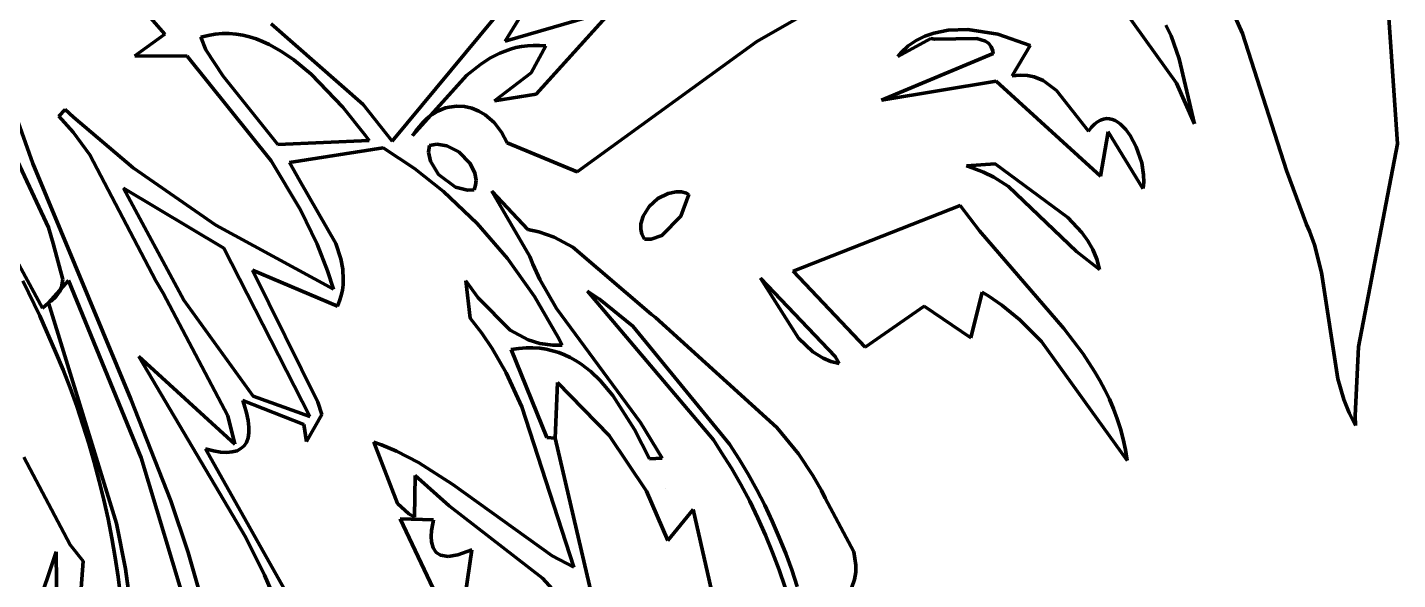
# Model space of a CAD drawing. Header units: millimetres. Extents: x 0 to 10.4, y 0 to 8.2.
# Drawn here: x 8.379 to 9.512, y 3.972 to 4.429 of the extents above; entities that cross this region are included whole.
import ezdxf

# ---------------------------------------------------------------- set-up
doc = ezdxf.new("R2010")
doc.units = ezdxf.units.MM
for name, color, linetype, lineweight in [('color#000000ff', 7, 'CONTINUOUS', 100), ('color#929292ff', 7, 'CONTINUOUS', 100), ('color#ffffffff', 7, 'CONTINUOUS', 100)]:
    doc.layers.add(name, color=color, linetype=linetype, lineweight=lineweight)

msp = doc.modelspace()

# ---------------------------------------------------------------- linework, layer by layer
at = {"layer": 'color#000000ff'}
for p, q in [((8.8388, 4.5235), (8.7741, 4.4175)), ((9.512, 4.3324), (9.4982, 4.529)), ((8.4927, 4.4232), (8.4456, 4.4767)), ((8.9822, 4.4172), (9.0477, 4.455)), ((9.2735, 4.4605), (9.3293, 4.3826)), ((8.7741, 4.4175), (8.8624, 4.4429)), ((8.8624, 4.4429), (8.7998, 4.3734)), ((9.3741, 4.4453), (9.3838, 4.4237)), ((8.5805, 4.4316), (8.6566, 4.3649)), ((8.6807, 4.3346), (8.7654, 4.437)), ((9.3247, 4.4218), (9.3204, 4.4305)), ((8.4679, 4.4053), (8.4927, 4.4232)), ((8.5284, 4.4221), (8.5225, 4.4206)), ((8.5225, 4.4206), (8.5266, 4.4103)), ((8.5343, 4.4231), (8.5284, 4.4221)), ((8.5401, 4.4236), (8.5343, 4.4231)), ((8.5458, 4.4237), (8.5401, 4.4236)), ((8.5515, 4.4232), (8.5458, 4.4237)), ((8.5571, 4.4223), (8.5515, 4.4232)), ((8.5626, 4.421), (8.5571, 4.4223)), ((8.5681, 4.4193), (8.5626, 4.421)), ((8.5735, 4.4172), (8.5681, 4.4193)), ((9.0987, 4.4047), (9.126, 4.4196)), ((9.1211, 4.4215), (9.114, 4.4179)), ((9.1285, 4.4241), (9.1211, 4.4215)), ((9.126, 4.4196), (9.1293, 4.4191)), ((9.1403, 4.4264), (9.1285, 4.4241)), ((9.1293, 4.4191), (9.164, 4.4196)), ((9.1567, 4.427), (9.1403, 4.4264)), ((9.1815, 4.4232), (9.1567, 4.427)), ((9.164, 4.4196), (9.1712, 4.4174)), ((9.2081, 4.4138), (9.1815, 4.4232)), ((9.3315, 4.4027), (9.3247, 4.4218)), ((9.3838, 4.4237), (9.4201, 4.3103)), ((8.3963, 4.2631), (8.3277, 4.4099)), ((8.5266, 4.4103), (8.5408, 4.3885)), ((8.5788, 4.4147), (8.5735, 4.4172)), ((8.5892, 4.4089), (8.5788, 4.4147)), ((8.5993, 4.402), (8.5892, 4.4089)), ((8.7784, 4.4107), (8.7696, 4.4074)), ((8.7829, 4.412), (8.7784, 4.4107)), ((8.7876, 4.4129), (8.7829, 4.412)), ((8.7924, 4.4136), (8.7876, 4.4129)), ((8.7973, 4.4139), (8.7924, 4.4136)), ((8.7955, 4.3913), (8.8077, 4.4136)), ((8.8024, 4.4139), (8.7973, 4.4139)), ((8.8077, 4.4136), (8.8024, 4.4139)), ((8.8335, 4.3093), (8.9822, 4.4172)), ((9.1014, 4.4079), (9.0987, 4.4047)), ((9.1074, 4.4134), (9.1014, 4.4079)), ((9.114, 4.4179), (9.1074, 4.4134)), ((9.1712, 4.4174), (9.1739, 4.4155)), ((9.1739, 4.4155), (9.176, 4.4128)), ((9.176, 4.4128), (9.1773, 4.4093)), ((9.1773, 4.4093), (9.1776, 4.4072)), ((9.1933, 4.3886), (9.2081, 4.4138)), ((8.5111, 4.4049), (8.4679, 4.4053)), ((8.5804, 4.3185), (8.5111, 4.4049)), ((8.6137, 4.3901), (8.5993, 4.402)), ((8.7535, 4.3981), (8.7424, 4.3893)), ((8.7613, 4.4032), (8.7535, 4.3981)), ((8.7696, 4.4074), (8.7613, 4.4032)), ((9.1776, 4.4072), (9.0852, 4.3685)), ((9.3429, 4.3535), (9.3315, 4.4027)), ((8.5408, 4.3885), (8.5861, 4.3318)), ((8.6397, 4.3627), (8.6137, 4.3901)), ((8.7424, 4.3893), (8.6974, 4.3393)), ((8.7652, 4.3679), (8.7955, 4.3913)), ((9.1998, 4.3893), (9.1933, 4.3886)), ((9.2059, 4.389), (9.1998, 4.3893)), ((9.2115, 4.3879), (9.2059, 4.389)), ((9.219, 4.3848), (9.2115, 4.3879)), ((9.0852, 4.3685), (9.1801, 4.3844)), ((9.1801, 4.3844), (9.2662, 4.3058)), ((9.23, 4.3766), (9.219, 4.3848)), ((9.2565, 4.343), (9.23, 4.3766)), ((9.3293, 4.3826), (9.344, 4.3491)), ((8.6583, 4.3396), (8.6397, 4.3627)), ((8.6566, 4.3649), (8.6807, 4.3346)), ((8.7247, 4.3621), (8.7278, 4.3629)), ((8.7278, 4.3629), (8.7342, 4.3637)), ((8.7342, 4.3637), (8.7404, 4.3633)), ((8.7404, 4.3633), (8.7464, 4.3619)), ((8.7998, 4.3734), (8.7652, 4.3679)), ((8.3684, 4.3588), (8.3834, 4.3162)), ((8.4049, 4.3553), (8.4103, 4.3607)), ((8.4169, 4.3421), (8.4049, 4.3553)), ((8.4103, 4.3607), (8.417, 4.3544)), ((8.417, 4.3544), (8.4663, 4.3126)), ((8.706, 4.3501), (8.709, 4.353)), ((8.709, 4.353), (8.7121, 4.3555)), ((8.7121, 4.3555), (8.7152, 4.3576)), ((8.7152, 4.3576), (8.7183, 4.3594)), ((8.7183, 4.3594), (8.7215, 4.3609)), ((8.7215, 4.3609), (8.7247, 4.3621)), ((8.7464, 4.3619), (8.7522, 4.3595)), ((8.7522, 4.3595), (8.7576, 4.3563)), ((8.7576, 4.3563), (8.765, 4.35)), ((9.2664, 4.3521), (9.2639, 4.3507)), ((9.2689, 4.3529), (9.2664, 4.3521)), ((9.2714, 4.3533), (9.2689, 4.3529)), ((9.2738, 4.3532), (9.2714, 4.3533)), ((9.2762, 4.3526), (9.2738, 4.3532)), ((9.2785, 4.3517), (9.2762, 4.3526)), ((9.2808, 4.3503), (9.2785, 4.3517)), ((9.344, 4.3491), (9.3429, 4.3535)), ((8.4307, 4.3232), (8.4169, 4.3421)), ((8.6616, 4.3353), (8.6583, 4.3396)), ((8.6974, 4.3393), (8.7002, 4.3433)), ((8.7002, 4.3433), (8.7031, 4.3469)), ((8.7031, 4.3469), (8.706, 4.3501)), ((8.765, 4.35), (8.7711, 4.3422)), ((8.7711, 4.3422), (8.7758, 4.3332)), ((9.259, 4.3462), (9.2565, 4.343)), ((9.2615, 4.3487), (9.259, 4.3462)), ((9.2639, 4.3507), (9.2615, 4.3487)), ((9.2662, 4.3058), (9.2727, 4.3424)), ((9.2727, 4.3424), (9.3013, 4.2956)), ((9.283, 4.3487), (9.2808, 4.3503)), ((9.2872, 4.3444), (9.283, 4.3487)), ((9.291, 4.3392), (9.2872, 4.3444)), ((8.5861, 4.3318), (8.6616, 4.3353)), ((8.6732, 4.329), (8.5956, 4.317)), ((8.699, 4.3119), (8.6732, 4.329)), ((8.7116, 4.3311), (8.7107, 4.3256)), ((8.7175, 4.3321), (8.7116, 4.3311)), ((8.7257, 4.3308), (8.7175, 4.3321)), ((8.7356, 4.3257), (8.7257, 4.3308)), ((8.7758, 4.3332), (8.8335, 4.3093)), ((9.2959, 4.33), (9.291, 4.3392)), ((9.3004, 4.3166), (9.2959, 4.33)), ((9.4796, 4.1645), (9.512, 4.3324)), ((8.4852, 4.219), (8.4307, 4.3232)), ((8.6049, 4.2779), (8.5804, 4.3185)), ((8.5956, 4.317), (8.6042, 4.3018)), ((8.7107, 4.3256), (8.7122, 4.318)), ((8.7122, 4.318), (8.719, 4.3072)), ((8.7451, 4.3161), (8.7356, 4.3257)), ((8.3834, 4.3162), (8.4645, 4.1213)), ((8.4663, 4.3126), (8.5347, 4.2651)), ((8.7231, 4.2929), (8.699, 4.3119)), ((8.719, 4.3072), (8.7331, 4.2967)), ((8.7489, 4.3083), (8.7451, 4.3161)), ((8.75, 4.3023), (8.7489, 4.3083)), ((9.1793, 4.3158), (9.1554, 4.3141)), ((9.1554, 4.3141), (9.1603, 4.3127)), ((9.1603, 4.3127), (9.1695, 4.3091)), ((9.1695, 4.3091), (9.1781, 4.3048)), ((9.2392, 4.2715), (9.1793, 4.3158)), ((9.302, 4.3068), (9.3004, 4.3166)), ((9.3021, 4.3008), (9.302, 4.3068)), ((9.4201, 4.3103), (9.4367, 4.2657)), ((8.4583, 4.2958), (8.5083, 4.2032)), ((8.5415, 4.2461), (8.4583, 4.2958)), ((8.6042, 4.3018), (8.634, 4.2499)), ((8.7331, 4.2967), (8.7428, 4.294)), ((8.7428, 4.294), (8.7484, 4.2944)), ((8.7484, 4.2944), (8.7496, 4.2983)), ((8.7496, 4.2983), (8.75, 4.3023)), ((9.1781, 4.3048), (9.1902, 4.297)), ((9.1902, 4.297), (9.2464, 4.2435)), ((9.3013, 4.2956), (9.3018, 4.2981)), ((9.3018, 4.2981), (9.3021, 4.3008)), ((8.751, 4.2665), (8.7231, 4.2929)), ((8.7928, 4.2616), (8.7631, 4.2934)), ((8.7631, 4.2934), (8.7944, 4.2393)), ((8.9004, 4.2871), (8.8931, 4.2806)), ((8.9089, 4.2914), (8.9004, 4.2871)), ((8.9155, 4.2928), (8.9089, 4.2914)), ((8.9198, 4.2926), (8.9155, 4.2928)), ((8.9194, 4.2727), (8.9259, 4.2905)), ((8.924, 4.2915), (8.9198, 4.2926)), ((8.9259, 4.2905), (8.924, 4.2915)), ((8.6186, 4.2494), (8.6049, 4.2779)), ((8.8881, 4.2726), (8.8862, 4.2662)), ((8.8931, 4.2806), (8.8881, 4.2726)), ((8.9035, 4.2567), (8.9194, 4.2727)), ((9.1502, 4.2813), (9.0123, 4.2272)), ((9.1662, 4.2606), (9.1502, 4.2813)), ((8.4002, 4.2499), (8.3963, 4.2631)), ((8.5347, 4.2651), (8.632, 4.2122)), ((8.7761, 4.2375), (8.751, 4.2665)), ((8.8018, 4.2597), (8.7928, 4.2616)), ((8.8862, 4.2662), (8.8862, 4.2619)), ((8.8862, 4.2619), (8.8871, 4.2576)), ((9.2361, 4.1798), (9.1662, 4.2606)), ((9.2509, 4.2591), (9.2392, 4.2715)), ((9.4367, 4.2657), (9.4391, 4.2602)), ((8.4082, 4.2202), (8.4002, 4.2499)), ((8.6272, 4.2273), (8.6186, 4.2494)), ((8.634, 4.2499), (8.6382, 4.2374)), ((8.8145, 4.2552), (8.8018, 4.2597)), ((8.83, 4.2469), (8.8145, 4.2552)), ((8.8871, 4.2576), (8.8892, 4.2535)), ((8.8892, 4.2535), (8.8947, 4.2536)), ((8.8947, 4.2536), (8.9035, 4.2567)), ((9.2558, 4.2523), (9.2509, 4.2591)), ((9.26, 4.2449), (9.2558, 4.2523)), ((9.4391, 4.2602), (9.4432, 4.249)), ((9.4432, 4.249), (9.4491, 4.2261)), ((8.3667, 4.2424), (8.3914, 4.1965)), ((8.6124, 4.1068), (8.5415, 4.2461)), ((8.7944, 4.2393), (8.797, 4.2328)), ((8.8949, 4.1916), (8.83, 4.2469)), ((9.2464, 4.2435), (9.2654, 4.2284)), ((9.2632, 4.237), (9.26, 4.2449)), ((8.6354, 4.1981), (8.5651, 4.2278)), ((8.5651, 4.2278), (8.6191, 4.1186)), ((8.632, 4.2122), (8.6272, 4.2273)), ((8.6382, 4.2374), (8.6397, 4.2288)), ((8.6397, 4.2288), (8.6402, 4.2202)), ((8.7983, 4.2061), (8.7761, 4.2375)), ((8.797, 4.2328), (8.8028, 4.2202)), ((9.0123, 4.2272), (9.0718, 4.1643)), ((9.2644, 4.2328), (9.2632, 4.237)), ((9.2654, 4.2284), (9.2644, 4.2328)), ((8.3892, 4.1901), (8.3751, 4.2192)), ((8.4129, 4.2195), (8.3964, 4.2009)), ((8.4072, 4.2139), (8.4082, 4.2202)), ((8.473, 4.0728), (8.4129, 4.2195)), ((8.4912, 4.2089), (8.4852, 4.219)), ((8.64, 4.2158), (8.6394, 4.2114)), ((8.6402, 4.2202), (8.64, 4.2158)), ((8.7452, 4.1881), (8.7414, 4.2192)), ((8.7414, 4.2192), (8.7516, 4.205)), ((8.8028, 4.2202), (8.8164, 4.1961)), ((8.9853, 4.2213), (9.0165, 4.1718)), ((9.047, 4.1566), (8.9853, 4.2213)), ((9.4491, 4.2261), (9.4627, 4.1379)), ((8.3988, 4.2026), (8.4027, 4.2061)), ((8.4027, 4.2061), (8.4054, 4.2099)), ((8.4054, 4.2099), (8.4072, 4.2139)), ((8.5446, 4.1075), (8.4912, 4.2089)), ((8.6384, 4.207), (8.6371, 4.2026)), ((8.6394, 4.2114), (8.6384, 4.207)), ((8.7516, 4.205), (8.7782, 4.1784)), ((8.8176, 4.1727), (8.7983, 4.2061)), ((8.9462, 4.0876), (8.842, 4.2106)), ((8.842, 4.2106), (8.852, 4.204)), ((8.852, 4.204), (8.8797, 4.1815)), ((9.1592, 4.172), (9.1684, 4.2097)), ((9.1684, 4.2097), (9.174, 4.2063)), ((9.174, 4.2063), (9.1847, 4.199)), ((8.3914, 4.1965), (8.3964, 4.2009)), ((8.3964, 4.2009), (8.3988, 4.2026)), ((8.3964, 4.2009), (8.4525, 4.0183)), ((8.5083, 4.2032), (8.5657, 4.1236)), ((8.6371, 4.2026), (8.6354, 4.1981)), ((8.8164, 4.1961), (8.8859, 4.1018)), ((9.0718, 4.1643), (9.1204, 4.1982)), ((9.1204, 4.1982), (9.1592, 4.172)), ((9.1847, 4.199), (9.1996, 4.1869)), ((8.4023, 4.1605), (8.3892, 4.1901)), ((8.7547, 4.1758), (8.7452, 4.1881)), ((8.8797, 4.1815), (8.9595, 4.0841)), ((8.8984, 4.1889), (8.8949, 4.1916)), ((8.9987, 4.0979), (8.8984, 4.1889)), ((9.1996, 4.1869), (9.2176, 4.169)), ((8.7634, 4.163), (8.7547, 4.1758)), ((8.7782, 4.1784), (8.793, 4.1704)), ((8.793, 4.1704), (8.8028, 4.1673)), ((8.8211, 4.1658), (8.8176, 4.1727)), ((9.0165, 4.1718), (9.0285, 4.1603)), ((9.252, 4.1587), (9.2361, 4.1798)), ((8.4084, 4.1456), (8.4023, 4.1605)), ((8.7749, 4.1429), (8.7634, 4.163)), ((8.7853, 4.1632), (8.7791, 4.1622)), ((8.7791, 4.1622), (8.8085, 4.0896)), ((8.7913, 4.1636), (8.7853, 4.1632)), ((8.797, 4.1637), (8.7913, 4.1636)), ((8.8026, 4.1633), (8.797, 4.1637)), ((8.808, 4.1625), (8.8026, 4.1633)), ((8.8028, 4.1673), (8.8135, 4.1658)), ((8.8132, 4.1613), (8.808, 4.1625)), ((8.8183, 4.1598), (8.8132, 4.1613)), ((8.8135, 4.1658), (8.8211, 4.1658)), ((8.8231, 4.1579), (8.8183, 4.1598)), ((9.0285, 4.1603), (9.037, 4.1551)), ((9.2176, 4.169), (9.2885, 4.0704)), ((9.2615, 4.1441), (9.252, 4.1587)), ((9.477, 4.1075), (9.4796, 4.1645)), ((8.5597, 4.0069), (8.4711, 4.1566)), ((8.4711, 4.1566), (8.5504, 4.0841)), ((8.8278, 4.1557), (8.8231, 4.1579)), ((8.8323, 4.1532), (8.8278, 4.1557)), ((8.8367, 4.1504), (8.8323, 4.1532)), ((8.8449, 4.144), (8.8367, 4.1504)), ((9.037, 4.1551), (9.0433, 4.1524)), ((9.0433, 4.1524), (9.0501, 4.1506)), ((9.0501, 4.1506), (9.047, 4.1566)), ((8.4142, 4.1305), (8.4084, 4.1456)), ((8.7879, 4.115), (8.7749, 4.1429)), ((8.8526, 4.1367), (8.8449, 4.144)), ((8.8631, 4.1243), (8.8526, 4.1367)), ((9.2659, 4.1366), (9.2615, 4.1441)), ((9.27, 4.1289), (9.2659, 4.1366)), ((9.4627, 4.1379), (9.4676, 4.121)), ((8.4197, 4.1153), (8.4142, 4.1305)), ((9.2737, 4.1211), (9.27, 4.1289)), ((8.4248, 4.1), (8.4197, 4.1153)), ((8.4645, 4.1213), (8.4975, 4.0371)), ((8.6076, 4.1003), (8.5571, 4.1202)), ((8.5571, 4.1202), (8.5583, 4.1166)), ((8.5583, 4.1166), (8.5602, 4.1098)), ((8.5657, 4.1236), (8.6124, 4.1068)), ((8.6191, 4.1186), (8.6225, 4.1084)), ((8.8307, 3.9821), (8.7879, 4.115)), ((8.881, 4.0962), (8.8631, 4.1243)), ((9.2772, 4.1131), (9.2737, 4.1211)), ((9.2802, 4.105), (9.2772, 4.1131)), ((9.4676, 4.121), (9.4719, 4.11)), ((8.5504, 4.0841), (8.5446, 4.1075)), ((8.5602, 4.1098), (8.5615, 4.1036)), ((8.5615, 4.1036), (8.5621, 4.0981)), ((8.6225, 4.1084), (8.6097, 4.0863)), ((8.8859, 4.1018), (8.904, 4.0724)), ((9.2829, 4.0967), (9.2802, 4.105)), ((9.4719, 4.11), (9.4772, 4.0994)), ((9.4772, 4.0994), (9.477, 4.1075)), ((8.4297, 4.0846), (8.4248, 4.1)), ((8.5621, 4.0933), (8.5614, 4.0891)), ((8.5621, 4.0981), (8.5621, 4.0933)), ((8.6097, 4.0863), (8.6076, 4.1003)), ((8.8934, 4.0718), (8.881, 4.0962)), ((9.0166, 4.0759), (8.9987, 4.0979)), ((9.2852, 4.0881), (9.2829, 4.0967)), ((8.4342, 4.0691), (8.4297, 4.0846)), ((8.5328, 4.0784), (8.5263, 4.08)), ((8.5263, 4.08), (8.6008, 3.9472)), ((8.5555, 4.0803), (8.5523, 4.0786)), ((8.5581, 4.0825), (8.5555, 4.0803)), ((8.5601, 4.0855), (8.5581, 4.0825)), ((8.5614, 4.0891), (8.5601, 4.0855)), ((8.685, 4.0348), (8.6653, 4.0857)), ((8.6653, 4.0857), (8.6718, 4.0834)), ((8.6718, 4.0834), (8.6843, 4.0782)), ((8.8085, 4.0896), (8.8153, 4.0889)), ((8.8153, 4.0889), (8.8456, 3.9588)), ((8.9526, 4.0775), (8.9462, 4.0876)), ((8.9595, 4.0841), (8.9675, 4.0717)), ((9.2871, 4.0794), (9.2852, 4.0881)), ((9.2885, 4.0704), (9.2871, 4.0794)), ((8.4384, 4.0535), (8.4342, 4.0691)), ((8.5158, 3.9313), (8.473, 4.0728)), ((8.5387, 4.0775), (8.5328, 4.0784)), ((8.5438, 4.0772), (8.5387, 4.0775)), ((8.5484, 4.0776), (8.5438, 4.0772)), ((8.5523, 4.0786), (8.5484, 4.0776)), ((8.6843, 4.0782), (8.7023, 4.0688)), ((8.7023, 4.0688), (8.7307, 4.0505)), ((8.904, 4.0724), (8.8934, 4.0718)), ((8.9611, 4.0641), (8.9526, 4.0775)), ((8.9675, 4.0717), (8.9751, 4.0591)), ((9.0285, 4.0582), (9.0166, 4.0759)), ((8.6996, 4.0582), (8.699, 4.0235)), ((8.7278, 4.033), (8.6996, 4.0582)), ((8.9689, 4.0505), (8.9611, 4.0641)), ((8.9751, 4.0591), (8.9821, 4.0463)), ((9.0355, 4.0457), (9.0285, 4.0582)), ((8.4422, 4.0378), (8.4384, 4.0535)), ((8.7307, 4.0505), (8.8129, 3.9915)), ((8.9763, 4.0368), (8.9689, 4.0505)), ((8.9821, 4.0463), (8.9888, 4.0334)), ((9.0387, 4.0393), (9.0355, 4.0457)), ((8.4457, 4.0221), (8.4422, 4.0378)), ((8.4975, 4.0371), (8.5118, 3.9943)), ((8.6944, 4.0263), (8.685, 4.0348)), ((8.9831, 4.0228), (8.9763, 4.0368)), ((9.0624, 3.9949), (9.0387, 4.0393)), ((8.699, 4.0235), (8.6944, 4.0263)), ((8.8048, 3.9732), (8.7278, 4.033)), ((8.9894, 4.0087), (8.9831, 4.0228)), ((8.9888, 4.0334), (8.9949, 4.0202)), ((8.4488, 4.0062), (8.4457, 4.0221)), ((8.4525, 4.0183), (8.4601, 3.9809)), ((8.764, 3.8604), (8.6872, 4.0221)), ((8.6872, 4.0221), (8.7147, 4.0215)), ((8.7132, 4.0126), (8.7129, 4.0076)), ((8.7141, 4.0184), (8.7132, 4.0126)), ((8.7147, 4.0215), (8.7141, 4.0184)), ((8.9949, 4.0202), (9.0007, 4.0069)), ((8.4516, 3.9903), (8.4488, 4.0062)), ((8.575, 3.9757), (8.5597, 4.0069)), ((8.7129, 4.0076), (8.7131, 4.0033)), ((8.7131, 4.0033), (8.7145, 3.9982)), ((8.9952, 3.9944), (8.9894, 4.0087)), ((9.0007, 4.0069), (9.006, 3.9935)), ((8.4539, 3.9743), (8.4516, 3.9903)), ((8.5118, 3.9943), (8.5203, 3.9653)), ((8.7145, 3.9982), (8.717, 3.9945)), ((8.717, 3.9945), (8.7206, 3.9921)), ((8.7206, 3.9921), (8.7269, 3.9911)), ((8.7269, 3.9911), (8.7348, 3.9923)), ((8.7348, 3.9923), (8.7466, 3.9967)), ((8.7466, 3.9967), (8.7389, 3.9456)), ((8.8129, 3.9915), (8.8307, 3.9821)), ((9.0006, 3.9799), (8.9952, 3.9944)), ((9.006, 3.9935), (9.011, 3.9799)), ((9.0641, 3.9838), (9.0624, 3.9949)), ((8.4601, 3.9809), (8.4639, 3.9525)), ((9.0056, 3.9653), (9.0006, 3.9799)), ((9.011, 3.9799), (9.0156, 3.9662)), ((9.0628, 3.972), (9.0639, 3.978)), ((9.0639, 3.978), (9.0641, 3.9838)), ((8.4559, 3.9582), (8.4539, 3.9743)), ((8.5887, 3.9438), (8.575, 3.9757)), ((8.8157, 3.9612), (8.8048, 3.9732)), ((9.0606, 3.9658), (9.0628, 3.972))]:
    msp.add_line(p, q, dxfattribs=at)
at = {"layer": 'color#929292ff'}
for p, q in [((9.1554, 4.3141), (9.1793, 4.3158)), ((9.1603, 4.3127), (9.1554, 4.3141)), ((9.1695, 4.3091), (9.1603, 4.3127)), ((9.1781, 4.3048), (9.1695, 4.3091)), ((9.1793, 4.3158), (9.2392, 4.2715)), ((9.1902, 4.297), (9.1781, 4.3048)), ((9.2464, 4.2435), (9.1902, 4.297)), ((8.8931, 4.2806), (8.9004, 4.2871)), ((8.9004, 4.2871), (8.9089, 4.2914)), ((8.9089, 4.2914), (8.9155, 4.2928)), ((8.9155, 4.2928), (8.9198, 4.2926)), ((8.9259, 4.2905), (8.9194, 4.2727)), ((8.9198, 4.2926), (8.924, 4.2915)), ((8.924, 4.2915), (8.9259, 4.2905)), ((8.8862, 4.2662), (8.8881, 4.2726)), ((8.8881, 4.2726), (8.8931, 4.2806)), ((8.9194, 4.2727), (8.9035, 4.2567)), ((8.8862, 4.2619), (8.8862, 4.2662)), ((8.8871, 4.2576), (8.8862, 4.2619)), ((9.2392, 4.2715), (9.2509, 4.2591)), ((8.8892, 4.2535), (8.8871, 4.2576)), ((8.8947, 4.2536), (8.8892, 4.2535)), ((8.9035, 4.2567), (8.8947, 4.2536)), ((9.2509, 4.2591), (9.2558, 4.2523)), ((9.2558, 4.2523), (9.26, 4.2449)), ((9.2654, 4.2284), (9.2464, 4.2435)), ((9.26, 4.2449), (9.2632, 4.237)), ((9.2632, 4.237), (9.2644, 4.2328)), ((9.2644, 4.2328), (9.2654, 4.2284)), ((8.9853, 4.2213), (9.047, 4.1566)), ((9.0165, 4.1718), (8.9853, 4.2213)), ((9.0285, 4.1603), (9.0165, 4.1718)), ((9.037, 4.1551), (9.0285, 4.1603)), ((9.0433, 4.1524), (9.037, 4.1551)), ((9.0501, 4.1506), (9.0433, 4.1524)), ((9.047, 4.1566), (9.0501, 4.1506)), ((8.8153, 4.0889), (8.8173, 4.135)), ((8.8173, 4.135), (8.8599, 4.0912)), ((8.8599, 4.0912), (8.8908, 4.0452)), ((8.8456, 3.9588), (8.8153, 4.0889)), ((8.3761, 4.0731), (8.4143, 4.0007)), ((8.8908, 4.0452), (8.9086, 4.0044)), ((8.907, 4.0473), (8.907, 4.0473)), ((8.9086, 4.0044), (8.9294, 4.03)), ((8.9294, 4.03), (8.9643, 3.8761)), ((8.4143, 4.0007), (8.4252, 3.9872)), ((8.4027, 3.995), (8.3862, 3.9456)), ((8.4044, 3.8466), (8.4027, 3.995)), ((8.4252, 3.9872), (8.4224, 3.9501))]:
    msp.add_line(p, q, dxfattribs=at)
at = {"layer": 'color#ffffffff'}
for p, q in [((8.7741, 4.4175), (8.8388, 4.5235)), ((9.4982, 4.529), (9.512, 4.3324)), ((8.4456, 4.4767), (8.4927, 4.4232)), ((9.0477, 4.455), (8.9822, 4.4172)), ((9.3293, 4.3826), (9.2735, 4.4605)), ((8.8624, 4.4429), (8.7741, 4.4175)), ((8.7998, 4.3734), (8.8624, 4.4429)), ((9.3838, 4.4237), (9.3741, 4.4453)), ((8.6566, 4.3649), (8.5805, 4.4316)), ((8.7654, 4.437), (8.6807, 4.3346)), ((9.3204, 4.4305), (9.3247, 4.4218)), ((8.4927, 4.4232), (8.4679, 4.4053)), ((8.5225, 4.4206), (8.5284, 4.4221)), ((8.5266, 4.4103), (8.5225, 4.4206)), ((8.5284, 4.4221), (8.5343, 4.4231)), ((8.5343, 4.4231), (8.5401, 4.4236)), ((8.5401, 4.4236), (8.5458, 4.4237)), ((8.5458, 4.4237), (8.5515, 4.4232)), ((8.5515, 4.4232), (8.5571, 4.4223)), ((8.5571, 4.4223), (8.5626, 4.421)), ((8.5626, 4.421), (8.5681, 4.4193)), ((8.5681, 4.4193), (8.5735, 4.4172)), ((9.126, 4.4196), (9.0987, 4.4047)), ((9.114, 4.4179), (9.1211, 4.4215)), ((9.1211, 4.4215), (9.1285, 4.4241)), ((9.1293, 4.4191), (9.126, 4.4196)), ((9.1285, 4.4241), (9.1403, 4.4264)), ((9.164, 4.4196), (9.1293, 4.4191)), ((9.1403, 4.4264), (9.1567, 4.427)), ((9.1567, 4.427), (9.1815, 4.4232)), ((9.1712, 4.4174), (9.164, 4.4196)), ((9.1815, 4.4232), (9.2081, 4.4138)), ((9.3247, 4.4218), (9.3315, 4.4027)), ((9.4201, 4.3103), (9.3838, 4.4237)), ((8.3277, 4.4099), (8.3963, 4.2631)), ((8.5408, 4.3885), (8.5266, 4.4103)), ((8.5735, 4.4172), (8.5788, 4.4147)), ((8.5788, 4.4147), (8.5892, 4.4089)), ((8.5892, 4.4089), (8.5993, 4.402)), ((8.7696, 4.4074), (8.7784, 4.4107)), ((8.7784, 4.4107), (8.7829, 4.412)), ((8.7829, 4.412), (8.7876, 4.4129)), ((8.7876, 4.4129), (8.7924, 4.4136)), ((8.7924, 4.4136), (8.7973, 4.4139)), ((8.8077, 4.4136), (8.7955, 4.3913)), ((8.7973, 4.4139), (8.8024, 4.4139)), ((8.8024, 4.4139), (8.8077, 4.4136)), ((8.9822, 4.4172), (8.8335, 4.3093)), ((9.0987, 4.4047), (9.1014, 4.4079)), ((9.1014, 4.4079), (9.1074, 4.4134)), ((9.1074, 4.4134), (9.114, 4.4179)), ((9.1739, 4.4155), (9.1712, 4.4174)), ((9.176, 4.4128), (9.1739, 4.4155)), ((9.1773, 4.4093), (9.176, 4.4128)), ((9.1776, 4.4072), (9.1773, 4.4093)), ((9.2081, 4.4138), (9.1933, 4.3886)), ((8.4679, 4.4053), (8.5111, 4.4049)), ((8.5111, 4.4049), (8.5804, 4.3185)), ((8.5993, 4.402), (8.6137, 4.3901)), ((8.7424, 4.3893), (8.7535, 4.3981)), ((8.7535, 4.3981), (8.7613, 4.4032)), ((8.7613, 4.4032), (8.7696, 4.4074)), ((9.0852, 4.3685), (9.1776, 4.4072)), ((9.3315, 4.4027), (9.3429, 4.3535)), ((8.5861, 4.3318), (8.5408, 4.3885)), ((8.6137, 4.3901), (8.6397, 4.3627)), ((8.6974, 4.3393), (8.7424, 4.3893)), ((8.7955, 4.3913), (8.7652, 4.3679)), ((9.1933, 4.3886), (9.1998, 4.3893)), ((9.1998, 4.3893), (9.2059, 4.389)), ((9.2059, 4.389), (9.2115, 4.3879)), ((9.2115, 4.3879), (9.219, 4.3848)), ((9.1801, 4.3844), (9.0852, 4.3685)), ((9.2662, 4.3058), (9.1801, 4.3844)), ((9.219, 4.3848), (9.23, 4.3766)), ((9.23, 4.3766), (9.2565, 4.343)), ((9.344, 4.3491), (9.3293, 4.3826)), ((8.6397, 4.3627), (8.6583, 4.3396)), ((8.6807, 4.3346), (8.6566, 4.3649)), ((8.7278, 4.3629), (8.7247, 4.3621)), ((8.7342, 4.3637), (8.7278, 4.3629)), ((8.7404, 4.3633), (8.7342, 4.3637)), ((8.7464, 4.3619), (8.7404, 4.3633)), ((8.7652, 4.3679), (8.7998, 4.3734)), ((8.3834, 4.3162), (8.3684, 4.3588)), ((8.4103, 4.3607), (8.4049, 4.3553)), ((8.4049, 4.3553), (8.4169, 4.3421)), ((8.417, 4.3544), (8.4103, 4.3607)), ((8.4663, 4.3126), (8.417, 4.3544)), ((8.709, 4.353), (8.706, 4.3501)), ((8.7121, 4.3555), (8.709, 4.353)), ((8.7152, 4.3576), (8.7121, 4.3555)), ((8.7183, 4.3594), (8.7152, 4.3576)), ((8.7215, 4.3609), (8.7183, 4.3594)), ((8.7247, 4.3621), (8.7215, 4.3609)), ((8.7522, 4.3595), (8.7464, 4.3619)), ((8.7576, 4.3563), (8.7522, 4.3595)), ((8.765, 4.35), (8.7576, 4.3563)), ((9.2639, 4.3507), (9.2664, 4.3521)), ((9.2664, 4.3521), (9.2689, 4.3529)), ((9.2689, 4.3529), (9.2714, 4.3533)), ((9.2714, 4.3533), (9.2738, 4.3532)), ((9.2738, 4.3532), (9.2762, 4.3526)), ((9.2762, 4.3526), (9.2785, 4.3517)), ((9.2785, 4.3517), (9.2808, 4.3503)), ((9.3429, 4.3535), (9.344, 4.3491)), ((8.4169, 4.3421), (8.4307, 4.3232)), ((8.6583, 4.3396), (8.6616, 4.3353)), ((8.7002, 4.3433), (8.6974, 4.3393)), ((8.7031, 4.3469), (8.7002, 4.3433)), ((8.706, 4.3501), (8.7031, 4.3469)), ((8.7711, 4.3422), (8.765, 4.35)), ((8.7758, 4.3332), (8.7711, 4.3422)), ((9.2565, 4.343), (9.259, 4.3462)), ((9.259, 4.3462), (9.2615, 4.3487)), ((9.2615, 4.3487), (9.2639, 4.3507)), ((9.2727, 4.3424), (9.2662, 4.3058)), ((9.3013, 4.2956), (9.2727, 4.3424)), ((9.2808, 4.3503), (9.283, 4.3487)), ((9.283, 4.3487), (9.2872, 4.3444)), ((9.2872, 4.3444), (9.291, 4.3392)), ((8.6616, 4.3353), (8.5861, 4.3318)), ((8.5956, 4.317), (8.6732, 4.329)), ((8.6732, 4.329), (8.699, 4.3119)), ((8.7107, 4.3256), (8.7116, 4.3311)), ((8.7116, 4.3311), (8.7175, 4.3321)), ((8.7175, 4.3321), (8.7257, 4.3308)), ((8.7257, 4.3308), (8.7356, 4.3257)), ((8.8335, 4.3093), (8.7758, 4.3332)), ((9.291, 4.3392), (9.2959, 4.33)), ((9.2959, 4.33), (9.3004, 4.3166)), ((9.512, 4.3324), (9.4796, 4.1645)), ((8.4307, 4.3232), (8.4852, 4.219)), ((8.5804, 4.3185), (8.6049, 4.2779)), ((8.6042, 4.3018), (8.5956, 4.317)), ((8.7122, 4.318), (8.7107, 4.3256)), ((8.719, 4.3072), (8.7122, 4.318)), ((8.7356, 4.3257), (8.7451, 4.3161)), ((8.4645, 4.1213), (8.3834, 4.3162)), ((8.5347, 4.2651), (8.4663, 4.3126)), ((8.699, 4.3119), (8.7231, 4.2929)), ((8.7331, 4.2967), (8.719, 4.3072)), ((8.7451, 4.3161), (8.7489, 4.3083)), ((8.7489, 4.3083), (8.75, 4.3023)), ((9.3004, 4.3166), (9.302, 4.3068)), ((9.302, 4.3068), (9.3021, 4.3008)), ((9.4367, 4.2657), (9.4201, 4.3103)), ((8.4583, 4.2958), (8.5415, 4.2461)), ((8.5083, 4.2032), (8.4583, 4.2958)), ((8.634, 4.2499), (8.6042, 4.3018)), ((8.7428, 4.294), (8.7331, 4.2967)), ((8.7484, 4.2944), (8.7428, 4.294)), ((8.7496, 4.2983), (8.7484, 4.2944)), ((8.75, 4.3023), (8.7496, 4.2983)), ((9.3018, 4.2981), (9.3013, 4.2956)), ((9.3021, 4.3008), (9.3018, 4.2981)), ((8.7231, 4.2929), (8.751, 4.2665)), ((8.7631, 4.2934), (8.7928, 4.2616)), ((8.7944, 4.2393), (8.7631, 4.2934)), ((8.6049, 4.2779), (8.6186, 4.2494)), ((9.0123, 4.2272), (9.1502, 4.2813)), ((9.1502, 4.2813), (9.1662, 4.2606)), ((8.3963, 4.2631), (8.4002, 4.2499)), ((8.632, 4.2122), (8.5347, 4.2651)), ((8.751, 4.2665), (8.7761, 4.2375)), ((8.7928, 4.2616), (8.8018, 4.2597)), ((9.1662, 4.2606), (9.2361, 4.1798)), ((9.4391, 4.2602), (9.4367, 4.2657)), ((8.4002, 4.2499), (8.4082, 4.2202)), ((8.6186, 4.2494), (8.6272, 4.2273)), ((8.6382, 4.2374), (8.634, 4.2499)), ((8.8018, 4.2597), (8.8145, 4.2552)), ((8.8145, 4.2552), (8.83, 4.2469)), ((9.4432, 4.249), (9.4391, 4.2602)), ((9.4491, 4.2261), (9.4432, 4.249)), ((8.3914, 4.1965), (8.3667, 4.2424)), ((8.5415, 4.2461), (8.6124, 4.1068)), ((8.797, 4.2328), (8.7944, 4.2393)), ((8.83, 4.2469), (8.8949, 4.1916)), ((8.6191, 4.1186), (8.5651, 4.2278)), ((8.5651, 4.2278), (8.6354, 4.1981)), ((8.6272, 4.2273), (8.632, 4.2122)), ((8.6397, 4.2288), (8.6382, 4.2374)), ((8.6402, 4.2202), (8.6397, 4.2288)), ((8.7761, 4.2375), (8.7983, 4.2061)), ((8.8028, 4.2202), (8.797, 4.2328)), ((9.0718, 4.1643), (9.0123, 4.2272)), ((8.3751, 4.2192), (8.3892, 4.1901)), ((8.3964, 4.2009), (8.4129, 4.2195)), ((8.4082, 4.2202), (8.4072, 4.2139)), ((8.4129, 4.2195), (8.473, 4.0728)), ((8.4852, 4.219), (8.4912, 4.2089)), ((8.6394, 4.2114), (8.64, 4.2158)), ((8.64, 4.2158), (8.6402, 4.2202)), ((8.7516, 4.205), (8.7414, 4.2192)), ((8.7414, 4.2192), (8.7452, 4.1881)), ((8.8164, 4.1961), (8.8028, 4.2202)), ((9.4627, 4.1379), (9.4491, 4.2261)), ((8.4027, 4.2061), (8.3988, 4.2026)), ((8.4054, 4.2099), (8.4027, 4.2061)), ((8.4072, 4.2139), (8.4054, 4.2099)), ((8.4912, 4.2089), (8.5446, 4.1075)), ((8.6371, 4.2026), (8.6384, 4.207)), ((8.6384, 4.207), (8.6394, 4.2114)), ((8.7782, 4.1784), (8.7516, 4.205)), ((8.7983, 4.2061), (8.8176, 4.1727)), ((8.852, 4.204), (8.842, 4.2106)), ((8.842, 4.2106), (8.9462, 4.0876)), ((8.8797, 4.1815), (8.852, 4.204)), ((9.1684, 4.2097), (9.1592, 4.172)), ((9.174, 4.2063), (9.1684, 4.2097)), ((9.1847, 4.199), (9.174, 4.2063)), ((8.3964, 4.2009), (8.3914, 4.1965)), ((8.3988, 4.2026), (8.3964, 4.2009)), ((8.4525, 4.0183), (8.3964, 4.2009)), ((8.5657, 4.1236), (8.5083, 4.2032)), ((8.6354, 4.1981), (8.6371, 4.2026)), ((8.8859, 4.1018), (8.8164, 4.1961)), ((9.1204, 4.1982), (9.0718, 4.1643)), ((9.1592, 4.172), (9.1204, 4.1982)), ((9.1996, 4.1869), (9.1847, 4.199)), ((8.3892, 4.1901), (8.4023, 4.1605)), ((8.7452, 4.1881), (8.7547, 4.1758)), ((8.9595, 4.0841), (8.8797, 4.1815)), ((8.8949, 4.1916), (8.8984, 4.1889)), ((8.8984, 4.1889), (8.9987, 4.0979)), ((9.2176, 4.169), (9.1996, 4.1869)), ((8.7547, 4.1758), (8.7634, 4.163)), ((8.793, 4.1704), (8.7782, 4.1784)), ((8.8028, 4.1673), (8.793, 4.1704)), ((8.8176, 4.1727), (8.8211, 4.1658)), ((9.2361, 4.1798), (9.252, 4.1587)), ((8.4023, 4.1605), (8.4084, 4.1456)), ((8.7634, 4.163), (8.7749, 4.1429)), ((8.7791, 4.1622), (8.7853, 4.1632)), ((8.8085, 4.0896), (8.7791, 4.1622)), ((8.7853, 4.1632), (8.7913, 4.1636)), ((8.7913, 4.1636), (8.797, 4.1637)), ((8.797, 4.1637), (8.8026, 4.1633)), ((8.8026, 4.1633), (8.808, 4.1625)), ((8.8135, 4.1658), (8.8028, 4.1673)), ((8.808, 4.1625), (8.8132, 4.1613)), ((8.8132, 4.1613), (8.8183, 4.1598)), ((8.8211, 4.1658), (8.8135, 4.1658)), ((8.8183, 4.1598), (8.8231, 4.1579)), ((9.2885, 4.0704), (9.2176, 4.169)), ((9.252, 4.1587), (9.2615, 4.1441)), ((9.4796, 4.1645), (9.477, 4.1075)), ((8.5504, 4.0841), (8.4711, 4.1566)), ((8.4711, 4.1566), (8.5597, 4.0069)), ((8.8231, 4.1579), (8.8278, 4.1557)), ((8.8278, 4.1557), (8.8323, 4.1532)), ((8.8323, 4.1532), (8.8367, 4.1504)), ((8.8367, 4.1504), (8.8449, 4.144)), ((8.4084, 4.1456), (8.4142, 4.1305)), ((8.7749, 4.1429), (8.7879, 4.115)), ((8.8449, 4.144), (8.8526, 4.1367)), ((8.8526, 4.1367), (8.8631, 4.1243)), ((9.2615, 4.1441), (9.2659, 4.1366)), ((9.2659, 4.1366), (9.27, 4.1289)), ((9.4676, 4.121), (9.4627, 4.1379)), ((8.4142, 4.1305), (8.4197, 4.1153)), ((8.8173, 4.135), (8.8153, 4.0889)), ((8.8599, 4.0912), (8.8173, 4.135)), ((9.27, 4.1289), (9.2737, 4.1211)), ((8.4197, 4.1153), (8.4248, 4.1)), ((8.4975, 4.0371), (8.4645, 4.1213)), ((8.5583, 4.1166), (8.5571, 4.1202)), ((8.5571, 4.1202), (8.6076, 4.1003)), ((8.5602, 4.1098), (8.5583, 4.1166)), ((8.6124, 4.1068), (8.5657, 4.1236)), ((8.6225, 4.1084), (8.6191, 4.1186)), ((8.7879, 4.115), (8.8307, 3.9821)), ((8.8631, 4.1243), (8.881, 4.0962)), ((9.2737, 4.1211), (9.2772, 4.1131)), ((9.2772, 4.1131), (9.2802, 4.105)), ((9.4719, 4.11), (9.4676, 4.121)), ((8.5446, 4.1075), (8.5504, 4.0841)), ((8.5615, 4.1036), (8.5602, 4.1098)), ((8.5621, 4.0981), (8.5615, 4.1036)), ((8.6097, 4.0863), (8.6225, 4.1084)), ((8.904, 4.0724), (8.8859, 4.1018)), ((9.2802, 4.105), (9.2829, 4.0967)), ((9.4772, 4.0994), (9.4719, 4.11)), ((9.477, 4.1075), (9.4772, 4.0994)), ((8.4248, 4.1), (8.4297, 4.0846)), ((8.5614, 4.0891), (8.5621, 4.0933)), ((8.5621, 4.0933), (8.5621, 4.0981)), ((8.6076, 4.1003), (8.6097, 4.0863)), ((8.8908, 4.0452), (8.8599, 4.0912)), ((8.881, 4.0962), (8.8934, 4.0718)), ((8.9987, 4.0979), (9.0166, 4.0759)), ((9.2829, 4.0967), (9.2852, 4.0881)), ((8.4297, 4.0846), (8.4342, 4.0691)), ((8.6008, 3.9472), (8.5263, 4.08)), ((8.5263, 4.08), (8.5328, 4.0784)), ((8.5523, 4.0786), (8.5555, 4.0803)), ((8.5555, 4.0803), (8.5581, 4.0825)), ((8.5581, 4.0825), (8.5601, 4.0855)), ((8.5601, 4.0855), (8.5614, 4.0891)), ((8.6718, 4.0834), (8.6653, 4.0857)), ((8.6653, 4.0857), (8.685, 4.0348)), ((8.6843, 4.0782), (8.6718, 4.0834)), ((8.8153, 4.0889), (8.8085, 4.0896)), ((8.9462, 4.0876), (8.9526, 4.0775)), ((8.9675, 4.0717), (8.9595, 4.0841)), ((9.2852, 4.0881), (9.2871, 4.0794)), ((9.2871, 4.0794), (9.2885, 4.0704)), ((8.4143, 4.0007), (8.3761, 4.0731)), ((8.4342, 4.0691), (8.4384, 4.0535)), ((8.473, 4.0728), (8.5158, 3.9313)), ((8.5328, 4.0784), (8.5387, 4.0775)), ((8.5387, 4.0775), (8.5438, 4.0772)), ((8.5438, 4.0772), (8.5484, 4.0776)), ((8.5484, 4.0776), (8.5523, 4.0786)), ((8.7023, 4.0688), (8.6843, 4.0782)), ((8.7307, 4.0505), (8.7023, 4.0688)), ((8.8934, 4.0718), (8.904, 4.0724)), ((8.9526, 4.0775), (8.9611, 4.0641)), ((8.9751, 4.0591), (8.9675, 4.0717)), ((9.0166, 4.0759), (9.0285, 4.0582)), ((8.699, 4.0235), (8.6996, 4.0582)), ((8.6996, 4.0582), (8.7278, 4.033)), ((8.9611, 4.0641), (8.9689, 4.0505)), ((8.9821, 4.0463), (8.9751, 4.0591)), ((9.0285, 4.0582), (9.0355, 4.0457)), ((8.4384, 4.0535), (8.4422, 4.0378)), ((8.8129, 3.9915), (8.7307, 4.0505)), ((8.9086, 4.0044), (8.8908, 4.0452)), ((8.907, 4.0473), (8.907, 4.0473)), ((8.9689, 4.0505), (8.9763, 4.0368)), ((8.9888, 4.0334), (8.9821, 4.0463)), ((9.0355, 4.0457), (9.0387, 4.0393)), ((8.4422, 4.0378), (8.4457, 4.0221)), ((8.5118, 3.9943), (8.4975, 4.0371)), ((8.685, 4.0348), (8.6944, 4.0263)), ((8.9763, 4.0368), (8.9831, 4.0228)), ((9.0387, 4.0393), (9.0624, 3.9949)), ((8.6944, 4.0263), (8.699, 4.0235)), ((8.7278, 4.033), (8.8048, 3.9732)), ((8.9294, 4.03), (8.9086, 4.0044)), ((8.9643, 3.8761), (8.9294, 4.03)), ((8.9831, 4.0228), (8.9894, 4.0087)), ((8.9949, 4.0202), (8.9888, 4.0334)), ((8.4457, 4.0221), (8.4488, 4.0062)), ((8.4601, 3.9809), (8.4525, 4.0183)), ((8.7147, 4.0215), (8.6872, 4.0221)), ((8.6872, 4.0221), (8.764, 3.8604)), ((8.7129, 4.0076), (8.7132, 4.0126)), ((8.7132, 4.0126), (8.7141, 4.0184)), ((8.7141, 4.0184), (8.7147, 4.0215)), ((9.0007, 4.0069), (8.9949, 4.0202)), ((8.4252, 3.9872), (8.4143, 4.0007)), ((8.4488, 4.0062), (8.4516, 3.9903)), ((8.5597, 4.0069), (8.575, 3.9757)), ((8.7131, 4.0033), (8.7129, 4.0076)), ((8.7145, 3.9982), (8.7131, 4.0033)), ((8.9894, 4.0087), (8.9952, 3.9944)), ((9.006, 3.9935), (9.0007, 4.0069)), ((8.3862, 3.9456), (8.4027, 3.995)), ((8.4027, 3.995), (8.4044, 3.8466)), ((8.4516, 3.9903), (8.4539, 3.9743)), ((8.5203, 3.9653), (8.5118, 3.9943)), ((8.717, 3.9945), (8.7145, 3.9982)), ((8.7206, 3.9921), (8.717, 3.9945)), ((8.7269, 3.9911), (8.7206, 3.9921)), ((8.7348, 3.9923), (8.7269, 3.9911)), ((8.7466, 3.9967), (8.7348, 3.9923)), ((8.7389, 3.9456), (8.7466, 3.9967)), ((8.8307, 3.9821), (8.8129, 3.9915)), ((8.9952, 3.9944), (9.0006, 3.9799)), ((9.011, 3.9799), (9.006, 3.9935)), ((9.0624, 3.9949), (9.0641, 3.9838)), ((8.4224, 3.9501), (8.4252, 3.9872)), ((8.4639, 3.9525), (8.4601, 3.9809)), ((9.0006, 3.9799), (9.0056, 3.9653)), ((9.0156, 3.9662), (9.011, 3.9799)), ((9.0639, 3.978), (9.0628, 3.972)), ((9.0641, 3.9838), (9.0639, 3.978)), ((8.4539, 3.9743), (8.4559, 3.9582)), ((8.575, 3.9757), (8.5887, 3.9438)), ((8.8048, 3.9732), (8.8157, 3.9612)), ((9.0628, 3.972), (9.0606, 3.9658))]:
    msp.add_line(p, q, dxfattribs=at)

doc.saveas('drawing.dxf')
